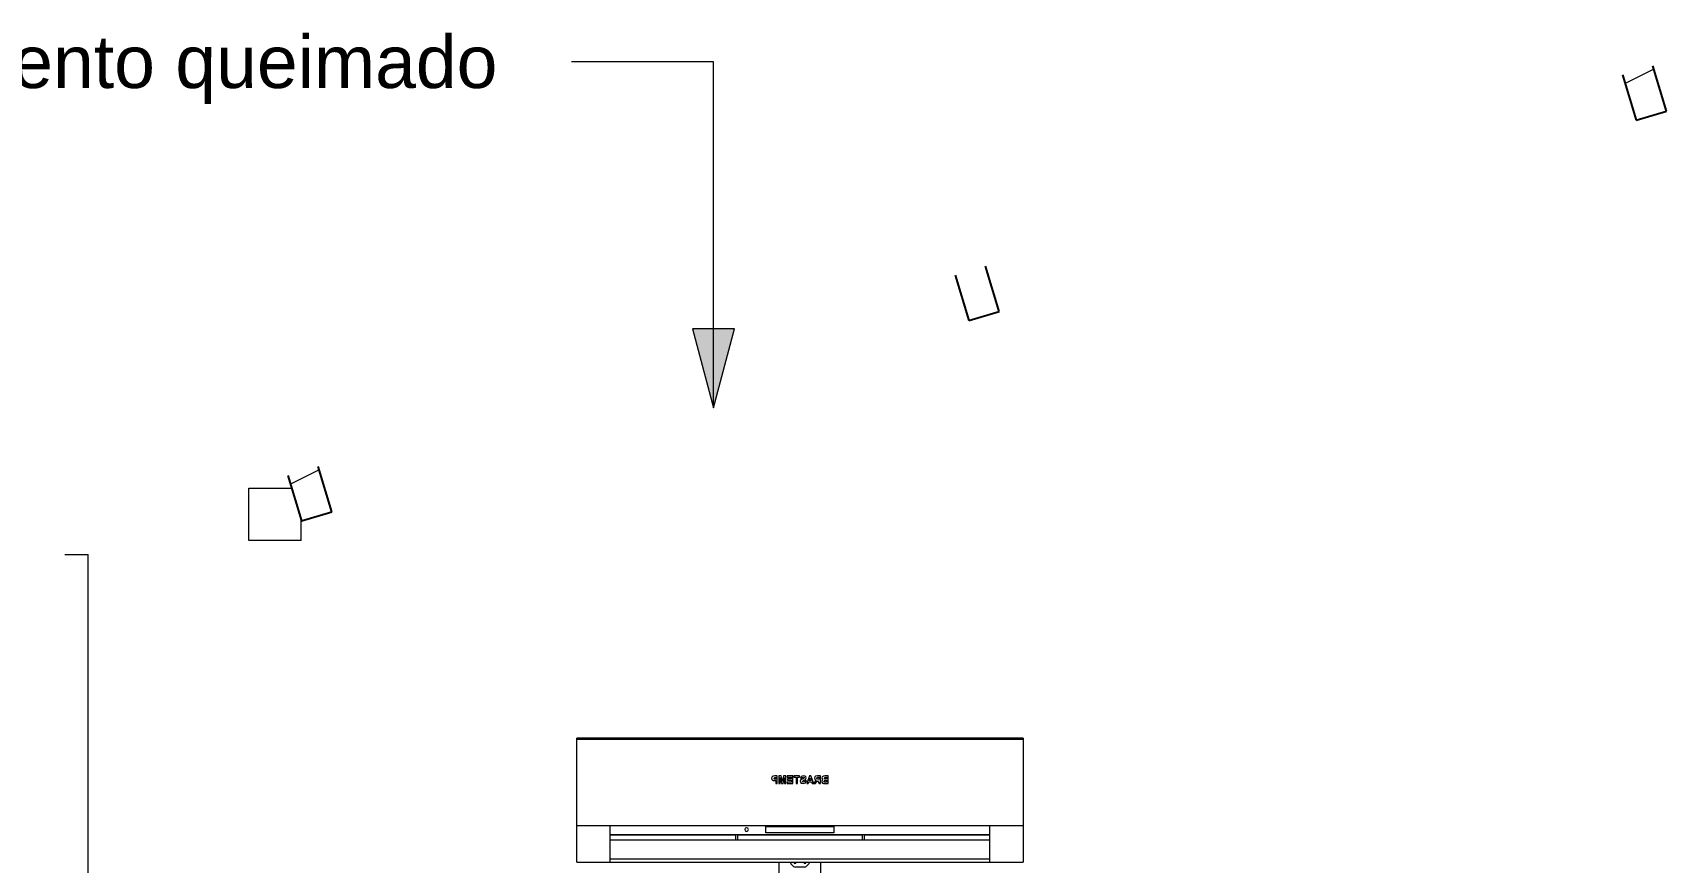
# Model space of a CAD drawing. Header units: millimetres. Extents: x -13140 to 14823, y 100 to 6213.
# Drawn here: x 2756 to 5867, y 3200 to 4779 of the extents above; entities that cross this region are included whole.
import ezdxf

# ---------------------------------------------------------------- set-up
doc = ezdxf.new("R2010")
doc.units = ezdxf.units.MM
for name, color, linetype, lineweight in [('A-GLAZ-CWMG', 51, 'Continuous', 9), ('E-ELEC-EQPM', 71, 'Continuous', 9), ('E-ELEC-FIXT', 91, 'Continuous', 9), ('E-LITE-EQPM', 33, 'Continuous', 9), ('G-ANNO-TEXT', 231, 'Continuous', 9), ('I-FURN', 30, 'Continuous', 9)]:
    doc.layers.add(name, color=color, linetype=linetype, lineweight=lineweight)
doc.styles.add('Arial', font='arial.ttf', dxfattribs={"height": 100})
pattern_1 = [(216.87, (9835.043, 254), (761.9991, 508.00136), [127, -1143]), (206.565, (9987.44, 177.8), (-254.0006, -253.9997), [283.981, -283.981]), (198.435, (9987.44, 50.8), (-507.9998, -254.0006), [160.644, -642.575])]

# ---------------------------------------------------------------- blocks, each defined once
blk = doc.blocks.new('Rectangular Mullion - Terça-3638543-ELEVAÇÃO 3 QUARTO')
at = {"layer": 'A-GLAZ-CWMG'}
h = blk.add_hatch(dxfattribs=at)
h.set_pattern_fill('FP_15', color=256, style=0, pattern_type=2)
h.set_pattern_definition(pattern_1)
h.paths.add_polyline_path([(8920.4, 3850), (8977.9, 3867.2), (8952, 3953.4), (8894.5, 3936.2), (8906.3, 3897.1)])
at = {"layer": 'A-GLAZ-CWMG', "lineweight": 25}
for p, q in [((8977.9, 3867.2), (8952, 3953.4)), ((8894.5, 3936.2), (8920.4, 3850)), ((8920.4, 3850), (8977.9, 3867.2))]:
    blk.add_line(p, q, dxfattribs=at)
blk = doc.blocks.new('Rectangular Mullion - Terça-V43-ELEVAÇÃO 3 QUARTO')
at = {"layer": 'A-GLAZ-CWMG'}
h = blk.add_hatch(dxfattribs=at)
h.set_pattern_fill('FP_15', color=256, style=0, pattern_type=2)
h.set_pattern_definition(pattern_1)
h.paths.add_polyline_path([(10191.4, 4231.3), (10248.9, 4248.5), (10223, 4334.7), (10165.5, 4317.5), (10178.5, 4274.4)])
at = {"layer": 'A-GLAZ-CWMG', "lineweight": 25}
for p, q in [((10248.9, 4248.5), (10223, 4334.7)), ((10165.5, 4317.5), (10191.4, 4231.3)), ((10191.4, 4231.3), (10248.9, 4248.5))]:
    blk.add_line(p, q, dxfattribs=at)
blk = doc.blocks.new('Rectangular Mullion - Terça-V44-ELEVAÇÃO 3 QUARTO')
at = {"layer": 'A-GLAZ-CWMG'}
h = blk.add_hatch(dxfattribs=at)
h.set_pattern_fill('FP_15', color=256, style=0, pattern_type=2)
h.set_pattern_definition(pattern_1)
h.paths.add_polyline_path([(11462.4, 4612.6), (11519.9, 4629.8), (11494, 4716), (11436.5, 4698.8)])
at = {"layer": 'A-GLAZ-CWMG', "lineweight": 25}
for p, q in [((11436.5, 4698.8), (11462.4, 4612.6)), ((11519.9, 4629.8), (11494, 4716)), ((11462.4, 4612.6), (11519.9, 4629.8))]:
    blk.add_line(p, q, dxfattribs=at)
blk = doc.blocks.new('Blks_Decor Maisons du Monde_Cortina de Tecido - Bege-4802961-ELEVAÇÃO 3 QUARTO')
at = {"layer": 'I-FURN', "color": 55}
for p, q in [((8514, 2795.6), (8514, 3786)), ((8514, 2795.6), (8514, 3786)), ((8514, 2795.6), (8514, 3786)), ((8514, 2795.6), (8514, 3786)), ((8514, 2795.6), (8514, 3786)), ((8514, 220), (8514, 3786)), ((8514, 2795.6), (8514, 3786)), ((8514, 2795.6), (8514, 3786)), ((8514, 2795.6), (8514, 3786)), ((8514, 2795.6), (8514, 3786)), ((8514, 2795.6), (8514, 3786)), ((8514, 2795.6), (8514, 3786)), ((8514, 2288.7), (8514, 2701)), ((8514, 2288.7), (8514, 2701)), ((8514, 2288.7), (8514, 2701)), ((8514, 2288.7), (8514, 2701)), ((8514, 2288.7), (8514, 2701)), ((8514, 2288.7), (8514, 2701)), ((8514, 2288.7), (8514, 2701)), ((8514, 2288.7), (8514, 2701)), ((8514, 2288.7), (8514, 2701)), ((8514, 2288.7), (8514, 2701)), ((8514, 2288.7), (8514, 2701)), ((8514, 1958.9), (8514, 2237.1)), ((8514, 1958.9), (8514, 2237.1)), ((8514, 1958.9), (8514, 2237.1)), ((8514, 1958.9), (8514, 2237.1)), ((8514, 1958.9), (8514, 2237.1)), ((8514, 1958.9), (8514, 2237.1)), ((8514, 1958.9), (8514, 2237.1)), ((8514, 1958.9), (8514, 2237.1)), ((8514, 1958.9), (8514, 2237.1)), ((8514, 1958.9), (8514, 2237.1)), ((8514, 1958.9), (8514, 2237.1)), ((8514, 1585.3), (8514, 1765.2)), ((8514, 1585.3), (8514, 1765.2)), ((8514, 1585.3), (8514, 1765.2)), ((8514, 1585.3), (8514, 1765.2)), ((8514, 1585.3), (8514, 1765.2)), ((8514, 1585.3), (8514, 1765.2)), ((8514, 1585.3), (8514, 1765.2)), ((8514, 1585.3), (8514, 1765.2)), ((8514, 1585.3), (8514, 1765.2)), ((8514, 1585.3), (8514, 1765.2)), ((8514, 1585.3), (8514, 1765.2)), ((8514, 881.8), (8514, 1143.7)), ((8514, 881.8), (8514, 1143.7)), ((8514, 881.8), (8514, 1143.7)), ((8514, 881.8), (8514, 1143.7)), ((8514, 881.8), (8514, 1143.7)), ((8514, 881.8), (8514, 1143.7)), ((8514, 881.8), (8514, 1143.7)), ((8514, 881.8), (8514, 1143.7)), ((8514, 881.8), (8514, 1143.7)), ((8514, 881.8), (8514, 1143.7)), ((8514, 881.8), (8514, 1143.7)), ((8514, 220.4), (8514, 803.8)), ((8514, 220.4), (8514, 803.8)), ((8514, 220.4), (8514, 803.8)), ((8514, 220.4), (8514, 803.8)), ((8514, 220.4), (8514, 803.8)), ((8514, 800.9), (8514, 803.8)), ((8514, 800.9), (8514, 803.8)), ((8514, 220.4), (8514, 803.8)), ((8514, 220.4), (8514, 803.8)), ((8514, 220.4), (8514, 803.8)), ((8514, 220.4), (8514, 803.8)), ((8514, 574.5), (8514, 575.5)), ((8514, 335), (8514, 349.5)), ((8514, 335), (8514, 349.5)), ((8514, 220.4), (8514, 320)), ((8514, 220.4), (8514, 320))]:
    blk.add_line(p, q, dxfattribs=at)
for points, knots in [([(8469.7, 3786), (8471.9, 3786), (8481.6, 3786), (8496.9, 3786), (8510.6, 3786), (8514, 3786), (8514, 3786)], [-2.860758, -2.860758, -2.860758, -2.860758, -2.748894, -2.356194, -1.963495, -1.570796, -1.570796, -1.570796, -1.570796]), ([(8514, 220), (8514, 220), (8510.6, 220), (8496.9, 220), (8481.6, 220), (8472, 220), (8469.9, 220)], [1.570796, 1.570796, 1.570796, 1.570796, 1.963495, 2.356194, 2.748894, 2.858914, 2.858914, 2.858914, 2.858914])]:
    blk.add_open_spline(points, degree=3, knots=knots, dxfattribs=at)
blk = doc.blocks.new('SPOT DIRECIONAVEL - SPOT DIRECIONAVEL-4752158-ELEVAÇÃO 3 QUARTO')
at = {"layer": 'E-LITE-EQPM'}
for p, q in [((8819.7, 3912.4), (8901.7, 3912.4)), ((8819.7, 3812.4), (8819.7, 3912.4)), ((8919.7, 3812.4), (8919.7, 3852.5)), ((8919.7, 3812.4), (8819.7, 3812.4))]:
    blk.add_line(p, q, dxfattribs=at)
blk = doc.blocks.new('Ar Condicionado Split - Branco-4813109-ELEVAÇÃO 3 QUARTO')
at = {"layer": 'E-ELEC-EQPM'}
for p, q in [((9444.7, 3436.2), (10294.7, 3436.2)), ((10294.7, 3436.2), (9444.7, 3436.2)), ((9444.7, 3390.9), (9444.7, 3436.2)), ((9444.7, 3436.2), (10294.7, 3436.2)), ((10294.7, 3433.9), (9444.7, 3433.9)), ((10294.7, 3436.2), (10294.7, 3390.9)), ((9444.7, 3270), (9444.7, 3390.9)), ((9816.5, 3362.8), (9815.7, 3360)), ((9818.6, 3364.2), (9816.5, 3362.8)), ((9822, 3364.4), (9818.6, 3364.2)), ((9819.7, 3358.2), (9823.1, 3361.9)), ((9826.6, 3364.4), (9822, 3364.4)), ((9823.1, 3361.9), (9823.9, 3358)), ((9826.6, 3350.1), (9826.6, 3364.4)), ((9834, 3364.4), (9829.3, 3364.4)), ((9829.3, 3364.4), (9829.3, 3350.1)), ((9832, 3350.1), (9832.1, 3361.3)), ((9832.1, 3361.3), (9834.6, 3350.1)), ((9836.2, 3354.6), (9834, 3364.4)), ((9838.5, 3364.4), (9836.2, 3354.6)), ((9837.8, 3350.1), (9840.3, 3361.3)), ((9843.1, 3364.4), (9838.5, 3364.4)), ((9840.3, 3361.3), (9840.4, 3350.1)), ((9843.1, 3350.1), (9843.1, 3364.4)), ((9856.3, 3364.4), (9845.6, 3364.4)), ((9845.6, 3364.4), (9845.6, 3361.9)), ((9845.6, 3361.9), (9853.6, 3361.9)), ((9853.6, 3361.9), (9853.6, 3358.7)), ((9856.3, 3350.1), (9856.3, 3364.4)), ((9869, 3364.4), (9858.1, 3364.4)), ((9858.1, 3364.4), (9858.1, 3361.9)), ((9858.1, 3361.9), (9862.2, 3361.9)), ((9862.2, 3361.9), (9862.2, 3350.1)), ((9864.9, 3350.1), (9864.9, 3361.9)), ((9864.9, 3361.9), (9869, 3361.9)), ((9869, 3361.9), (9869, 3364.4)), ((9872.2, 3363.4), (9870.8, 3360.1)), ((9876.2, 3364.6), (9872.2, 3363.4)), ((9873.5, 3360.1), (9874.3, 3361.6)), ((9874.3, 3361.6), (9876.2, 3362.1)), ((9878.2, 3361.6), (9875.6, 3358.9)), ((9879, 3364.1), (9876.2, 3364.6)), ((9876.2, 3362.1), (9878.2, 3361.6)), ((9880.8, 3362.7), (9879, 3364.1)), ((9880.1, 3357.8), (9881.4, 3360.6)), ((9881.4, 3360.6), (9880.8, 3362.7)), ((9887.8, 3364.4), (9882.6, 3350.1)), ((9887.4, 3355.8), (9889.3, 3361)), ((9890.7, 3364.4), (9887.8, 3364.4)), ((9889.3, 3361), (9891.1, 3355.8)), ((9896, 3350.1), (9890.7, 3364.4)), ((9897.9, 3362.6), (9897.3, 3360.4)), ((9899.6, 3364), (9897.9, 3362.6)), ((9902.9, 3364.4), (9899.6, 3364)), ((9901.2, 3358.6), (9903.8, 3361.9)), ((9908.9, 3364.4), (9902.9, 3364.4)), ((9903.8, 3361.9), (9906.2, 3361.9)), ((9906.2, 3361.9), (9906.2, 3358.5)), ((9908.9, 3350.1), (9908.9, 3364.4)), ((9912, 3362.4), (9911.6, 3360.8)), ((9911.6, 3360.8), (9912.1, 3358.9)), ((9913.2, 3363.6), (9912, 3362.4)), ((9914.7, 3364.2), (9913.2, 3363.6)), ((9917.3, 3364.4), (9914.7, 3364.2)), ((9916.1, 3358.8), (9918.6, 3361.9)), ((9923.2, 3364.4), (9917.3, 3364.4)), ((9918.6, 3361.9), (9920.4, 3361.9)), ((9920.4, 3361.9), (9920.4, 3358.7)), ((9923.2, 3350.1), (9923.2, 3364.4)), ((10294.7, 3390.9), (10294.7, 3270)), ((9815.7, 3360), (9816.2, 3357.8)), ((9816.2, 3357.8), (9817.4, 3356.4)), ((9817.4, 3356.4), (9818.9, 3355.7)), ((9818.9, 3355.7), (9821.9, 3355.5)), ((9822.2, 3358), (9819.7, 3358.2)), ((9821.9, 3355.5), (9823.9, 3355.5)), ((9823.9, 3358), (9822.2, 3358)), ((9823.9, 3355.5), (9823.9, 3350.1)), ((9823.9, 3350.1), (9826.6, 3350.1)), ((9829.3, 3350.1), (9832, 3350.1)), ((9834.6, 3350.1), (9837.8, 3350.1)), ((9840.4, 3350.1), (9843.1, 3350.1)), ((9853.6, 3352.6), (9845.4, 3352.6)), ((9845.4, 3352.6), (9845.4, 3350.1)), ((9845.4, 3350.1), (9856.3, 3350.1)), ((9853.6, 3358.7), (9846.1, 3358.7)), ((9846.1, 3358.7), (9846.1, 3356.2)), ((9846.1, 3356.2), (9853.6, 3356.2)), ((9853.6, 3356.2), (9853.6, 3352.6)), ((9862.2, 3350.1), (9864.9, 3350.1)), ((9870.9, 3356.5), (9870.3, 3354.2)), ((9870.3, 3354.2), (9871, 3352)), ((9870.8, 3360.1), (9873.5, 3360.1)), ((9872.5, 3357.9), (9870.9, 3356.5)), ((9871, 3352), (9872.9, 3350.4)), ((9875.6, 3358.9), (9872.5, 3357.9)), ((9872.9, 3350.4), (9876, 3349.9)), ((9873.8, 3352.9), (9876.8, 3356.4)), ((9876, 3352.4), (9873.8, 3352.9)), ((9878.1, 3353), (9876, 3352.4)), ((9876, 3349.9), (9880.2, 3351.1)), ((9876.8, 3356.4), (9880.1, 3357.8)), ((9879.2, 3355.1), (9878.1, 3353)), ((9881.9, 3354.9), (9879.2, 3355.1)), ((9880.2, 3351.1), (9881.9, 3354.9)), ((9882.6, 3350.1), (9885.4, 3350.1)), ((9885.4, 3350.1), (9886.6, 3353.3)), ((9886.6, 3353.3), (9891.9, 3353.3)), ((9891.1, 3355.8), (9887.4, 3355.8)), ((9891.9, 3353.3), (9893.1, 3350.1)), ((9893.1, 3350.1), (9896, 3350.1)), ((9897.9, 3352.9), (9896.2, 3350.1)), ((9896.2, 3350.1), (9899.4, 3350.1)), ((9897.3, 3360.4), (9898.2, 3357.7)), ((9899.4, 3355.2), (9897.9, 3352.9)), ((9898.2, 3357.7), (9900.9, 3356.4)), ((9900.9, 3356.4), (9899.4, 3355.2)), ((9899.4, 3350.1), (9901.4, 3353.4)), ((9903.9, 3358.5), (9901.2, 3358.6)), ((9901.4, 3353.4), (9903, 3355.3)), ((9903, 3355.3), (9906.2, 3350.1)), ((9906.2, 3358.5), (9903.9, 3358.5)), ((9906.2, 3350.1), (9908.9, 3350.1)), ((9911.8, 3356.4), (9911.1, 3354.2)), ((9911.1, 3354.2), (9911.6, 3352.3)), ((9911.6, 3352.3), (9912.8, 3350.9)), ((9913.6, 3357.6), (9911.8, 3356.4)), ((9912.1, 3358.9), (9913.6, 3357.6)), ((9912.8, 3350.9), (9914.8, 3350.2)), ((9914.8, 3350.2), (9918.3, 3350.1)), ((9915.4, 3352.7), (9917.9, 3356.2)), ((9917.6, 3352.6), (9915.4, 3352.7)), ((9918.4, 3358.7), (9916.1, 3358.8)), ((9920.4, 3352.6), (9917.6, 3352.6)), ((9917.9, 3356.2), (9920.4, 3356.2)), ((9918.3, 3350.1), (9923.2, 3350.1)), ((9920.4, 3358.7), (9918.4, 3358.7)), ((9920.4, 3356.2), (9920.4, 3352.6)), ((9444.7, 3270), (10294.7, 3270)), ((9444.7, 3245.3), (9444.7, 3270)), ((9444.7, 3270), (9507.9, 3270)), ((9507.9, 3270), (9507.9, 3245.3)), ((9805, 3256.2), (9805, 3268)), ((9805, 3268), (9934.3, 3268)), ((9934.3, 3268), (9934.3, 3256.2)), ((10231.4, 3245.3), (10231.4, 3270)), ((10231.4, 3270), (10294.7, 3270)), ((10294.7, 3270), (10294.7, 3245.3)), ((9444.7, 3200), (9444.7, 3245.3)), ((9746.8, 3252.5), (9507.9, 3252.5)), ((9507.9, 3252.5), (9746.8, 3252.5)), ((9507.9, 3245.3), (9507.9, 3200)), ((9507.9, 3242.9), (10231.4, 3242.9)), ((9751.3, 3252.5), (9746.8, 3252.5)), ((9746.8, 3252.5), (9746.8, 3242.9)), ((9988, 3252.5), (9751.3, 3252.5)), ((9751.3, 3242.9), (9751.3, 3252.5)), ((9751.3, 3252.5), (9988, 3252.5)), ((9934.3, 3256.2), (9805, 3256.2)), ((9992.5, 3252.5), (9988, 3252.5)), ((9988, 3252.5), (9988, 3242.9)), ((10231.4, 3252.5), (9992.5, 3252.5)), ((9992.5, 3242.9), (9992.5, 3252.5)), ((9992.5, 3252.5), (10231.4, 3252.5)), ((10231.4, 3200), (10231.4, 3245.3)), ((10294.7, 3245.3), (10294.7, 3200)), ((9507.9, 3206.7), (10231.4, 3206.7)), ((9444.7, 3200), (9507.9, 3200)), ((9507.9, 3200), (10231.4, 3200)), ((10231.4, 3200), (10294.7, 3200))]:
    blk.add_line(p, q, dxfattribs=at)
for start, end in [(0, 180), (180, 0)]:
    blk.add_arc((9768.1, 3262.2), 3.5, start, end, dxfattribs=at)
blk = doc.blocks.new('CRT_Tomadas e Interruptores - Tomada 10A 1s-4813110-ELEVAÇÃO 3 QUARTO')
at = {"layer": 'E-ELEC-FIXT'}
for p, q in [((9829.7, 3200), (9829.7, 3140)), ((9857.7, 3192.2), (9852, 3197.9)), ((9878.1, 3190.7), (9861.2, 3190.7)), ((9887.3, 3197.9), (9881.6, 3192.2)), ((9909.7, 3140), (9909.7, 3200)), ((9829.7, 3140), (9909.7, 3140))]:
    blk.add_line(p, q, dxfattribs=at)
for centre, radius, start, end in [((9854.2, 3200), 3, 180, 225), ((9861.2, 3195.7), 5, 225, 270), ((9860.2, 3200), 2, 180, 360), ((9879.2, 3200), 2, 180, 360), ((9878.1, 3195.7), 5, 270, 315), ((9885.2, 3200), 3, 315, 0)]:
    blk.add_arc(centre, radius, start, end, dxfattribs=at)

msp = doc.modelspace()

# ---------------------------------------------------------------- hatches: boundary and pattern name
at = {"layer": 'G-ANNO-TEXT'}
msp.add_hatch(color=7, dxfattribs=at).paths.add_polyline_path([(4052.572, 4065.405), (4092.765, 4215.405), (4012.38, 4215.405)])

# ---------------------------------------------------------------- linework, layer by layer
at = {"layer": 'G-ANNO-TEXT', "color": 7}
for p, q in [((3785.335, 4723.909), (3782.168, 4723.909)), ((4052.572, 4723.909), (3785.335, 4723.909)), ((4052.572, 4065.405), (4052.572, 4723.909)), ((4092.765, 4215.405), (4012.38, 4215.405)), ((4012.38, 4215.405), (4052.572, 4065.405)), ((4052.572, 4065.405), (4092.765, 4215.405))]:
    msp.add_line(p, q, dxfattribs=at)

# ---------------------------------------------------------------- block references
at = {"layer": 'A-GLAZ-CWMG'}
for name in ['Rectangular Mullion - Terça-V44-ELEVAÇÃO 3 QUARTO', 'Rectangular Mullion - Terça-V43-ELEVAÇÃO 3 QUARTO', 'Rectangular Mullion - Terça-3638543-ELEVAÇÃO 3 QUARTO']:
    msp.add_blockref(name, (-5652.495, 0), dxfattribs=at)
at = {"layer": 'E-ELEC-EQPM'}
msp.add_blockref('Ar Condicionado Split - Branco-4813109-ELEVAÇÃO 3 QUARTO', (-5652.495, 0), dxfattribs=at)
at = {"layer": 'E-ELEC-FIXT'}
msp.add_blockref('CRT_Tomadas e Interruptores - Tomada 10A 1s-4813110-ELEVAÇÃO 3 QUARTO', (-5652.495, 0), dxfattribs=at)
at = {"layer": 'E-LITE-EQPM'}
msp.add_blockref('SPOT DIRECIONAVEL - SPOT DIRECIONAVEL-4752158-ELEVAÇÃO 3 QUARTO', (-5652.495, 0), dxfattribs=at)
at = {"layer": 'I-FURN', "color": 55}
msp.add_blockref('Blks_Decor Maisons du Monde_Cortina de Tecido - Bege-4802961-ELEVAÇÃO 3 QUARTO', (-5652.495, 0), dxfattribs=at)

# ---------------------------------------------------------------- texts
at = {"layer": 'G-ANNO-TEXT', "color": 7, "insert": (1987.235, 4773.909), "char_height": 100, "width": 2052.32, "attachment_point": 1, "style": 'Arial'}
msp.add_mtext('Textura cimento queimado', dxfattribs=at)

doc.saveas('drawing.dxf')
